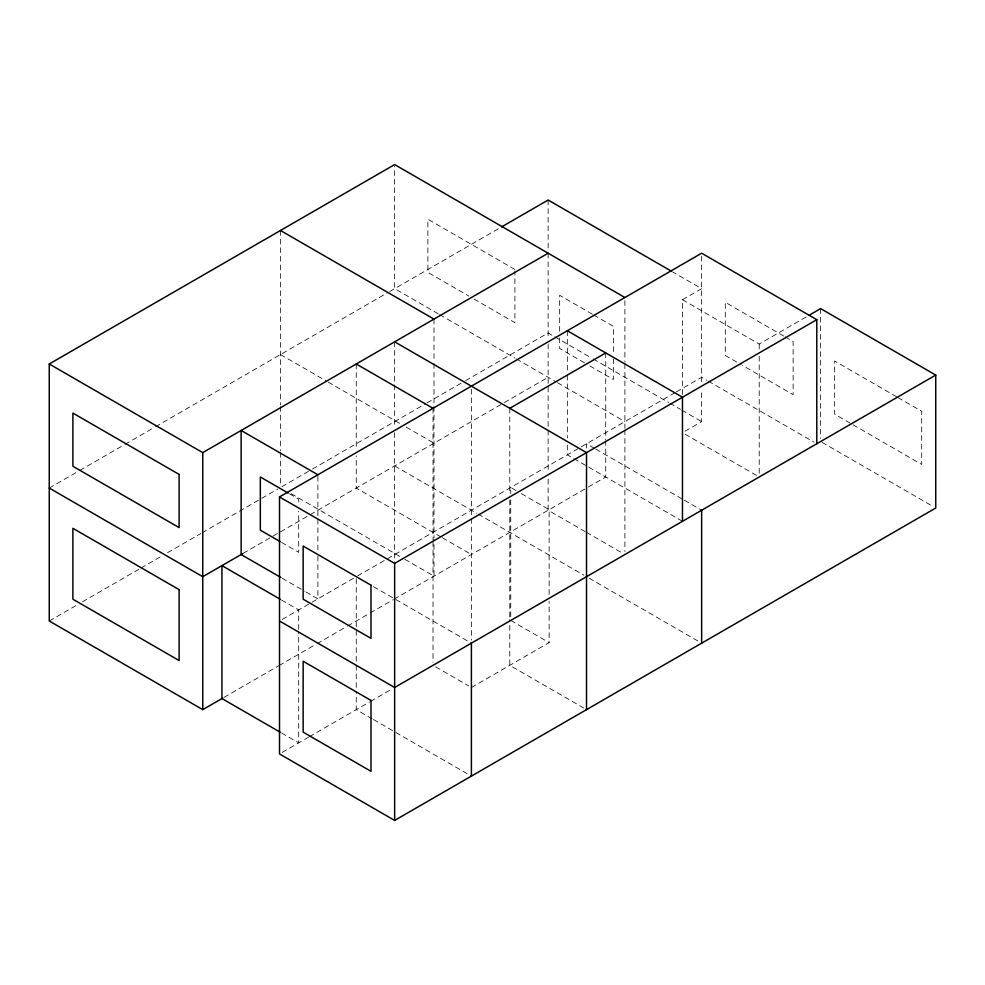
<?xml version="1.0" encoding="UTF-8"?>
<svg xmlns="http://www.w3.org/2000/svg" width="985" height="985" viewBox="0 0 985 985"><rect width="100%" height="100%" fill="white"/><g stroke="black" fill="none" stroke-linecap="round" stroke-linejoin="round"><path stroke-width="0.74" stroke-dasharray="4.92 3.69" d="M49.25 488.067L78.492 471.187M79.822 470.424L123.667 445.097M124.996 444.333L154.239 427.453M155.568 426.69L388.349 292.286M389.678 291.523L500.208 227.707M49.25 621.006L77.162 604.901M82.469 601.823L139.624 568.837M140.953 568.074L160.887 556.562M167.524 552.72L200.755 533.538M202.085 532.774L277.832 489.04M281.821 486.738L311.112 469.82M312.454 469.057L425.631 403.702M426.973 402.939L464.255 381.404M465.585 380.641L548.14 332.979L553.435 336.033M243.197 553.348L503.015 403.345M504.345 402.569L548.14 377.292M682.47 394.48L682.47 299.736L701.652 288.654L672.533 271.848M282.153 619.479L353.615 578.22M675.057 392.646L356.262 576.693L356.262 663.791M676.387 391.87L701.652 377.292L706.947 380.345M682.47 299.736L759.213 344.048L807.552 316.148M224.026 697.355L278.509 665.897M279.063 665.577L315.717 644.424M317.047 643.648L346.818 626.46M347.619 626.004L369.4 613.421M370.2 612.965L393.31 599.619M394.123 599.151L587.072 487.772M588.402 486.996L605.726 476.999L605.726 441.772M685.018 431.196L701.652 421.605L701.652 389.506M282.153 752.417L308.625 737.137M309.327 736.731L369.498 701.997M370.434 701.455L391.993 689.008M471.409 687.493L549.137 642.614L549.137 601.355M896.645 396.807L834.664 361.027L834.664 414.205L851.816 424.104M897.963 397.571L921.701 411.274L921.701 464.452L853.133 424.855M783.826 336.107L725.292 302.309L725.292 355.487L741.262 364.696M785.156 336.87L793.147 341.475L793.147 394.653L742.591 365.472M821.946 442.302L933.103 506.487M514.909 269.471L427.872 219.224L427.872 272.402L468.762 296.005M592.416 314.215L559.665 295.303L559.665 331.773M593.733 314.978L613.384 326.331L613.384 355.191M708.264 381.109L814.139 442.228M554.764 336.796L591.813 358.183M593.142 358.946L668.569 402.496M669.899 403.259L680.475 409.378M681.805 410.142L701.652 421.605M474.031 299.046L514.909 322.649L514.909 270.986M584.561 362.862L559.665 348.481L559.665 337.843M589.793 365.878L613.384 379.496L613.384 356.705M685.117 434.213L756.566 475.459M438.313 313.87L394.64 288.654L394.64 166.108M439.63 314.634L515.069 358.183M516.386 358.946L556.082 381.872M557.412 382.636L624.896 421.605M594.46 448.335L586.518 443.755L586.518 449.862M595.79 449.098L683.122 499.53M684.452 500.294L701.652 510.23M682.47 521.299L567.335 454.836L567.335 444.112M280.491 354.563L326.811 381.306M328.128 382.069L400.907 424.092M406.202 427.145L433.991 443.188M516.042 490.555L510.747 487.501L510.747 493.62M521.336 493.62L549.137 509.664L549.137 595.236M585.201 531.617L548.14 510.23L548.14 477.91M586.518 532.38L622.249 553.016M394.64 465.917L476.691 513.284M478.008 514.047L583.871 575.166M589.165 578.22L699.005 641.641M440.96 536.973L356.262 488.067L356.262 455.895M442.29 537.736L471.409 554.543M291.08 493.62L403.554 558.557M404.884 559.32L433.991 576.126L433.991 539.46M510.747 620.439L549.137 642.614M289.43 493.793L298.701 499.149L298.701 505.219M373.463 586.629L471.396 643.168M583.871 708.104L509.787 665.331L509.787 619.491M281.501 542.39L298.701 552.326L298.701 511.301M282.153 578.22L304.648 591.209M305.978 591.973L317.884 598.855L317.884 554.432M435.665 666.857L468.762 685.966M281.501 600L298.701 609.924L298.701 629.797M372.145 718.804L356.262 709.631L356.262 691.298M373.463 719.567L471.396 776.106M281.501 732.938L298.701 742.875L298.701 631.323M820.616 308.6L820.616 438.485M759.213 344.048L759.213 350.167M759.213 356.274L759.213 473.933M701.652 256.272L701.652 383.399M624.896 300.597L624.896 362.16M624.896 363.699L624.896 428.34M624.896 429.879L624.896 551.489M605.726 352.925L605.726 440.233M567.335 330.751L567.335 373.647M567.335 375.174L567.335 437.98M548.14 200.029L548.14 250.461M548.14 253.207L548.14 338.988M548.14 344.011L548.14 428.66M548.14 430.199L548.14 472.024M510.747 499.727L510.747 617.386M509.787 408.307L509.787 494.101M509.787 500.22L509.787 617.964M471.396 389.21L471.396 517.864M471.396 518.504L471.409 640.115M433.991 319.115L433.991 362M433.991 363.539L433.991 404.897M433.991 406.423L433.991 537.933M433.018 408.307L433.018 540.026M433.018 541.553L433.018 662.265M394.64 341.832L394.64 427.613M394.64 432.637L394.64 562.176M356.262 363.994L356.262 449.776M356.262 665.318L356.262 689.771M317.884 476.309L317.884 517.667M317.884 519.193L317.884 552.893M280.491 230.49L280.491 404.995M280.491 406.522L280.491 450.834M280.491 452.361L280.491 485.974"/><path stroke-width="1.48" d="M222.696 698.131L202.762 709.631L49.25 621.006L49.25 363.994L394.64 164.581L624.896 297.519M501.537 226.944L548.14 200.029L671.216 271.084M49.25 363.994L202.762 452.62L548.14 253.207M808.857 315.385L820.616 308.6L935.75 375.076L935.75 508.014L394.64 820.419L279.506 753.944L279.506 496.933L701.652 253.207L816.787 319.682L816.787 443.755M242.63 553.681L202.762 576.693L49.25 488.067M509.787 408.307L605.726 352.925M279.506 496.933L394.64 563.395L816.787 319.682M935.75 375.076L394.64 687.481L279.506 621.006M567.335 330.751L682.47 397.226L682.47 521.299M280.491 230.49L433.991 319.115M394.64 341.832L586.518 452.62L586.518 709.631M356.262 363.994L433.018 408.307M317.884 474.77L241.128 430.457L241.128 554.543L280.836 577.456M288.113 493.029L260.323 476.986L260.323 530.164L280.171 541.627M280.171 599.237L221.945 565.612L221.945 698.562L280.171 732.175M701.652 510.23L701.652 643.168M471.396 643.168L471.396 776.106M394.64 563.395L394.64 820.419M202.762 452.62L202.762 709.631M179.11 474.413L72.89 413.084L72.89 466.262L179.11 527.591L179.11 474.413M371 585.201L303.146 546.035L303.146 599.2L371 638.379L371 585.201M179.11 589.633L72.89 528.305L72.89 599.212L179.11 660.541L179.11 589.633M371 700.421L303.146 661.243L303.146 732.15L371 771.317L371 700.421"/></g></svg>
